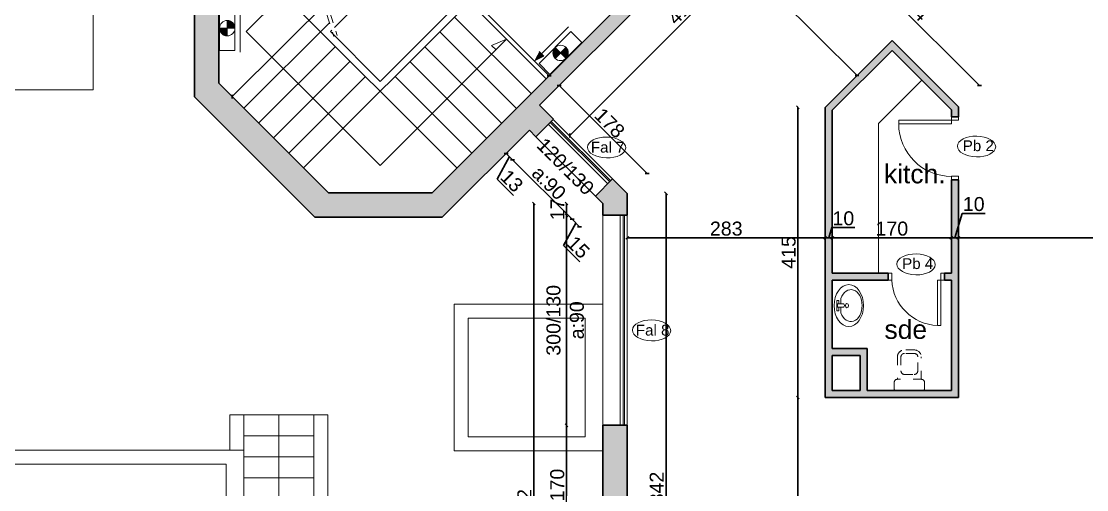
# Model space of a CAD drawing. Header units: millimetres. Extents: x 2804 to 3317, y 6834 to 7064.
# Drawn here: x 2849.06 to 2864.27, y 6996.56 to 7003.25 of the extents above; entities that cross this region are included whole.
import ezdxf

# ---------------------------------------------------------------- set-up
doc = ezdxf.new("R2010")
doc.units = ezdxf.units.MM
doc.header["$PDMODE"] = 1
doc.linetypes.add('ACAD_ISO03W100', pattern=[30, 12, -18])
doc.linetypes.add('PHANTOM2', pattern=[1.25, 0.625, -0.125, 0.125, -0.125, 0.125, -0.125])
for name, color, linetype, lineweight in [('cotation', 3, 'Continuous', 30), ('menuise', 50, 'Continuous', 18), ('SECURITE', 2, 'Continuous', 0), ('texte', 3, 'Continuous', 9), ('zin fin', 6, 'Continuous', 9), ('Zin inter', 80, 'ACAD_ISO03W100', 5), ('zin menuiserie', 150, 'Continuous', 5), ('Zin mur', 30, 'Continuous', 30), ('zin sanit', 150, 'Continuous', 5)]:
    doc.layers.add(name, color=color, linetype=linetype, lineweight=lineweight)
doc.layers.add('zin hatch mur', color=8, linetype='Continuous')
doc.layers.add('zin texte', color=33, linetype='Continuous')
doc.styles.add('ARIAL', font='arial.ttf')
doc.styles.add('PsikTxtStyle', font='arial.ttf')
doc.styles.get("Standard").update_dxf_attribs({"font": 'arial.ttf'})
doc.dimstyles.new('cotation 100', dxfattribs={"dimtxt": 0.2, "dimasz": 0.04, "dimexe": 0, "dimexo": 0, "dimgap": 0.03, "dimtad": 1, "dimdec": 0, "dimlfac": 100, "dimdsep": 46, "dimtxsty": 'ARIAL', "dimblk": 'OBLIQUE', "dimcen": 0.09, "dimse1": 1, "dimse2": 1, "dimclrd": 256, "dimclre": 256, "dimclrt": 256, "dimadec": 3, "dimazin": 2, "dimtfac": 1, "dimtdec": 0, "dimtofl": 0, "dimtmove": 1, "dimatfit": 3, "dimfxl": 0, "dimtolj": 1, "dimtzin": 0, "dimlwd": -1, "dimlwe": -1, "dimarcsym": 0})

# ---------------------------------------------------------------- blocks, each defined once
blk = doc.blocks.new('P90')
at = {"ltscale": 0.005}
for p, q in [((-50, 752), (-100, 752)), ((-100, 752), (-100, 0)), ((-50, 0), (-50, 752)), ((-900, -100), (-900, 0)), ((-900, 0), (-850, 0)), ((-850, 0), (-850, -100)), ((-100, 0), (-50, 0)), ((-50, 0), (0, 0)), ((-50, -100), (-50, 0)), ((0, 0), (0, -100)), ((-850, -100), (-900, -100)), ((0, -100), (-50, -100))]:
    blk.add_line(p, q, dxfattribs=at)
blk.add_arc((-100, 0), 752, 90, 180, dxfattribs=at)
blk = doc.blocks.new('*X299')
at = {"color": 0, "linetype": 'Continuous'}
for p, q in [((2123.9, 1390.3), (2124, 1390.4)), ((2133.9, 1380.4), (2123.9, 1390.4)), ((2124, 1389.5), (2124.9, 1390.4)), ((2133, 1380.5), (2124, 1389.5)), ((2124.1, 1388.7), (2125.8, 1390.4)), ((2131.9, 1380.6), (2124.1, 1388.4)), ((2124.2, 1388), (2126.7, 1390.4)), ((2124.4, 1387.3), (2127.5, 1390.4)), ((2130.7, 1380.9), (2124.4, 1387.2)), ((2124.7, 1386.6), (2128.4, 1390.4)), ((2133.9, 1381.3), (2124.8, 1390.4)), ((2124.9, 1386), (2129.3, 1390.4)), ((2125.2, 1385.4), (2130.2, 1390.4)), ((2125.6, 1384.9), (2131.1, 1390.4)), ((2133.9, 1382.2), (2125.7, 1390.4)), ((2125.9, 1384.4), (2132, 1390.4)), ((2126.3, 1383.9), (2132.8, 1390.4)), ((2133.9, 1383.1), (2126.6, 1390.4)), ((2126.8, 1383.4), (2133.7, 1390.4)), ((2127.2, 1383), (2133.9, 1389.7)), ((2133.9, 1384), (2127.5, 1390.4)), ((2127.7, 1382.6), (2133.9, 1388.8)), ((2128.2, 1382.2), (2133.9, 1387.9)), ((2133.9, 1384.8), (2128.4, 1390.4)), ((2128.7, 1381.9), (2133.9, 1387)), ((2133.9, 1385.7), (2129.2, 1390.4)), ((2133.9, 1386.6), (2130.1, 1390.4)), ((2133.9, 1387.5), (2131, 1390.4)), ((2133.9, 1388.4), (2131.9, 1390.4)), ((2133.9, 1389.3), (2132.8, 1390.4)), ((2133.9, 1390.1), (2133.7, 1390.4)), ((2129.2, 1381.6), (2125.1, 1385.7)), ((2129.3, 1381.5), (2133.9, 1386.1)), ((2129.9, 1381.3), (2133.9, 1385.3)), ((2130.5, 1381), (2133.9, 1384.4)), ((2131.2, 1380.8), (2133.9, 1383.5)), ((2131.9, 1380.6), (2133.9, 1382.6)), ((2132.7, 1380.5), (2133.9, 1381.7)), ((2133.5, 1380.4), (2133.9, 1380.8))]:
    blk.add_line(p, q, dxfattribs=at)
blk = doc.blocks.new('sec 1er')
at = {"layer": 'SECURITE', "color": 252, "true_color": 0x939598}
for p, q in [((2620.461, 6727.948, 1.117), (2620.461, 6727.304, 1.117)), ((2620.461, 6727.948, 1.117), (2620.461, 6727.304, 1.117)), ((2620.682, 6727.304, 1.117), (2620.682, 6727.948, 1.117)), ((2620.682, 6727.304, 1.117), (2620.682, 6727.948, 1.117)), ((2620.756, 6727.88, 1.117), (2620.756, 6727.282, 1.117)), ((2620.756, 6727.88, 1.117), (2620.756, 6727.282, 1.117)), ((2620.461, 6727.623, 1.117), (2620.682, 6727.623, 1.117)), ((2620.461, 6727.623, 1.117), (2620.682, 6727.623, 1.117)), ((2620.461, 6727.623, 1.117), (2620.682, 6727.623, 1.117)), ((2620.461, 6727.623, 1.117), (2620.682, 6727.623, 1.117)), ((2620.461, 6727.623, 1.117), (2620.682, 6727.623, 1.117)), ((2620.461, 6727.623, 1.117), (2620.682, 6727.623, 1.117)), ((2620.461, 6727.623, 1.117), (2620.682, 6727.623, 1.117)), ((2620.461, 6727.623, 1.117), (2620.682, 6727.623, 1.117)), ((2620.572, 6727.733, 1.117), (2620.572, 6727.515, 1.117)), ((2620.572, 6727.733, 1.117), (2620.572, 6727.515, 1.117)), ((2625.017, 6727.219, 1.117), (2625.44, 6727.641, 1.117)), ((2625.017, 6727.219, 1.117), (2625.44, 6727.641, 1.117)), ((2625.476, 6727.574, 1.117), (2625.021, 6727.119, 1.117)), ((2625.476, 6727.574, 1.117), (2625.021, 6727.119, 1.117)), ((2625.633, 6727.417, 1.117), (2625.476, 6727.574, 1.117)), ((2625.633, 6727.417, 1.117), (2625.476, 6727.574, 1.117)), ((2620.461, 6727.304, 1.117), (2620.682, 6727.304, 1.117)), ((2620.461, 6727.304, 1.117), (2620.682, 6727.304, 1.117)), ((2625.177, 6726.962, 1.117), (2625.633, 6727.417, 1.117)), ((2625.177, 6726.962, 1.117), (2625.633, 6727.417, 1.117)), ((2625.407, 6727.192, 1.117), (2625.251, 6727.348, 1.117)), ((2625.407, 6727.192, 1.117), (2625.251, 6727.348, 1.117)), ((2625.407, 6727.192, 1.117), (2625.251, 6727.348, 1.117)), ((2625.407, 6727.192, 1.117), (2625.251, 6727.348, 1.117)), ((2625.407, 6727.192, 1.117), (2625.251, 6727.348, 1.117)), ((2625.407, 6727.192, 1.117), (2625.251, 6727.348, 1.117)), ((2625.407, 6727.192, 1.117), (2625.251, 6727.348, 1.117)), ((2625.407, 6727.192, 1.117), (2625.251, 6727.348, 1.117)), ((2625.251, 6727.192, 1.117), (2625.406, 6727.347, 1.117)), ((2625.251, 6727.192, 1.117), (2625.406, 6727.347, 1.117)), ((2625.088, 6727.223, 1.117), (2624.955, 6727.157, 1.117)), ((2625.088, 6727.223, 1.117), (2624.955, 6727.157, 1.117)), ((2625.025, 6727.291, 1.117), (2625.088, 6727.223, 1.117)), ((2625.025, 6727.291, 1.117), (2625.088, 6727.223, 1.117)), ((2625.021, 6727.119, 1.117), (2625.177, 6726.962, 1.117)), ((2625.021, 6727.119, 1.117), (2625.177, 6726.962, 1.117))]:
    blk.add_line(p, q, dxfattribs=at)
for centre in [(2620.572, 6727.623, 1.117), (2620.572, 6727.623, 1.117), (2625.329, 6727.27, 1.117), (2625.329, 6727.27, 1.117)]:
    blk.add_circle(centre, 0.11, dxfattribs=at)
for centre, start, end in [((2620.572, 6727.623, 1.117), 180, 270), ((2620.572, 6727.623, 1.117), 180, 270), ((2620.572, 6727.623, 1.117), 180, 270), ((2620.572, 6727.623, 1.117), 180, 270), ((2620.572, 6727.623, 1.117), 180, 270), ((2620.572, 6727.623, 1.117), 180, 270), ((2620.572, 6727.623, 1.117), 270, 0), ((2620.572, 6727.623, 1.117), 270, 0), ((2620.572, 6727.623, 1.117), 270, 0), ((2620.572, 6727.623, 1.117), 270, 0), ((2620.572, 6727.623, 1.117), 270, 0), ((2620.572, 6727.623, 1.117), 270, 0), ((2625.329, 6727.27, 1.117), 45, 135), ((2625.329, 6727.27, 1.117), 45, 135), ((2625.329, 6727.27, 1.117), 45, 135), ((2625.329, 6727.27, 1.117), 45, 135), ((2625.329, 6727.27, 1.117), 45, 135), ((2625.329, 6727.27, 1.117), 45, 135), ((2625.329, 6727.27, 1.117), 315, 45), ((2625.329, 6727.27, 1.117), 315, 45), ((2625.329, 6727.27, 1.117), 315, 45), ((2625.329, 6727.27, 1.117), 315, 45), ((2625.329, 6727.27, 1.117), 315, 45), ((2625.329, 6727.27, 1.117), 315, 45)]:
    blk.add_arc(centre, 0.11, start, end, dxfattribs=at)
blk.add_solid([(2625.088, 6727.223, 1.117), (2624.955, 6727.157, 1.117), (2625.025, 6727.291, 1.117)], dxfattribs=at)
blk.add_solid([(2625.088, 6727.223, 1.117), (2624.955, 6727.157, 1.117), (2625.025, 6727.291, 1.117)], dxfattribs=at)
at = {"layer": 'SECURITE', "color": 252, "true_color": 0x939598, "extrusion": (0, 0, -1)}
for p, xscale, yscale, zscale, rotation in [((-2596.929, 6712.24, -1.117), -0.01107475427231976, 0.01107475427231976, 0.01107475427231976, 0.03850884676465326), ((-2596.929, 6712.24, -1.117), -0.01107475427231976, 0.01107475427231976, 0.01107475427231976, 0.03850884676465326), ((-2635.97, 6751.255, -1.117), 0.01107475427745157, 0.01107475427745157, 0.01107475427745157, 270), ((-2635.97, 6751.255, -1.117), 0.01107475427745157, 0.01107475427745157, 0.01107475427745157, 270), ((-2597.73, 6721.448, -1.117), 0.01107475427745157, 0.01107475427745157, 0.01107475427745157, 134.9999999999427), ((-2597.73, 6721.448, -1.117), 0.01107475427745157, 0.01107475427745157, 0.01107475427745157, 134.9999999999427), ((-2652.924, 6721.429, -1.117), -0.01107475427231976, 0.01107475427231976, 0.01107475427231976, 225.0385088467073), ((-2652.924, 6721.429, -1.117), -0.01107475427231976, 0.01107475427231976, 0.01107475427231976, 225.0385088467073)]:
    blk.add_blockref('*X299', p, dxfattribs=dict(at, xscale=xscale, yscale=yscale, zscale=zscale, rotation=rotation))
at = {"layer": 'SECURITE', "color": 252, "true_color": 0x939598, "zscale": 0.01107475427745157}
for p, xscale, yscale, rotation in [((2635.97, 6751.255, 1.117), -0.01107475427745157, 0.01107475427745157, 90), ((2635.97, 6751.255, 1.117), -0.01107475427745157, 0.01107475427745157, 90), ((2597.73, 6721.448, 1.117), -0.01107475427745156, 0.01107475427745156, 225.0000000000573), ((2597.73, 6721.448, 1.117), -0.01107475427745156, 0.01107475427745156, 225.0000000000573)]:
    blk.add_blockref('*X299', p, dxfattribs=dict(at, xscale=xscale, yscale=yscale, rotation=rotation))
blk = doc.blocks.new('C3A7SB3P')
at = {"layer": 'zin sanit', "linetype": 'ByBlock'}
for p, q in [((0, -19.5), (0, 19.5)), ((0, -17), (0, 17)), ((2, 21.5), (12, 21.5)), ((16, 17.5), (16, -17.5)), ((16, 17), (48, 17)), ((23, -7), (23, 7)), ((28, 12), (48, 12)), ((53, 7), (53, -7)), ((58, 7), (58, -7)), ((48, -12), (28, -12)), ((12, -21.5), (2, -21.5)), ((48, -17), (16, -17))]:
    blk.add_line(p, q, dxfattribs=at)
for centre, radius, start, end in [((2, 19.5), 2, 90, 180), ((12, 17.5), 4, 0, 90), ((48, 7), 10, 0, 90), ((28, 7), 5, 90, 180), ((48, 7), 5, 0, 90), ((28, -7), 5, 180, 270), ((48, -7), 5, 270, 0), ((48, -7), 10, 270, 0), ((2, -19.5), 2, 180, 270), ((12, -17.5), 4, 270, 0)]:
    blk.add_arc(centre, radius, start, end, dxfattribs=at)
blk = doc.blocks.new('P70')
at = {"layer": 'zin menuiserie'}
for p, q in [((0, 650), (0, 0)), ((50, 650), (0, 650)), ((50, 0), (50, 650)), ((-700, 0), (-650, 0)), ((-700, -100), (-700, 0)), ((-650, 0), (-650, -100)), ((0, 0), (100, 0)), ((50, -100), (50, 0)), ((100, 0), (100, -100)), ((-650, -100), (-700, -100)), ((100, -100), (50, -100))]:
    blk.add_line(p, q, dxfattribs=at)
blk.add_arc((31, -31), 682, 92.6275, 177.3725, dxfattribs=at)
blk = doc.blocks.new('_Oblique')
at = {"color": 0, "linetype": 'ByBlock', "lineweight": -2}
blk.add_line((-0.5, -0.5), (0.5, 0.5), dxfattribs=at)
blk = doc.blocks.new('*D49')
at = {"layer": 'cotation', "transparency": 16777216}
blk.add_line((2860.536, 7000.16), (2857.711, 7000.16), dxfattribs=at)
at = {"layer": 'Defpoints', "color": 0, "transparency": 16777216}
for p in [(2857.711, 7000.16), (2857.711, 6998.978), (2860.536, 6998.978)]:
    blk.add_point(p, dxfattribs=at)
at = {"layer": 'cotation', "transparency": 16777216, "xscale": 0.04, "yscale": 0.04, "zscale": 0.04, "rotation": 180}
blk.add_blockref('_Oblique', (2857.711, 7000.16), dxfattribs=at)
at = {"layer": 'cotation', "transparency": 16777216, "xscale": 0.04, "yscale": 0.04, "zscale": 0.04}
blk.add_blockref('_Oblique', (2860.536, 7000.16), dxfattribs=at)
at = {"layer": 'cotation', "transparency": 16777216, "insert": (2859.123, 7000.292), "char_height": 0.2, "attachment_point": 5, "style": 'ARIAL'}
blk.add_mtext('\\A1;283', dxfattribs=at)
blk = doc.blocks.new('*D52')
at = {"layer": 'cotation', "transparency": 16777216}
blk.add_line((2860.657, 7004.417), (2862.739, 7002.336), dxfattribs=at)
at = {"layer": 'Defpoints', "color": 0, "transparency": 16777216}
for p in [(2860.545, 7004.305), (2862.739, 7002.336), (2862.436, 7002.033)]:
    blk.add_point(p, dxfattribs=at)
at = {"layer": 'cotation', "transparency": 16777216, "xscale": 0.04, "yscale": 0.04, "zscale": 0.04}
for p, rotation in [((2860.657, 7004.417), 135.0000000005856), ((2862.739, 7002.336), 315.0000000005855)]:
    blk.add_blockref('_Oblique', p, dxfattribs=dict(at, rotation=rotation))
at = {"layer": 'cotation', "transparency": 16777216, "insert": (2861.791, 7003.47), "char_height": 0.2, "attachment_point": 5, "rotation": 315, "style": 'ARIAL'}
blk.add_mtext('\\A1;294', dxfattribs=at)
blk = doc.blocks.new('*D58')
at = {"layer": 'cotation', "transparency": 16777216}
blk.add_line((2853.555, 7005.518), (2856.596, 7002.477), dxfattribs=at)
at = {"layer": 'Defpoints', "color": 0, "transparency": 16777216}
for p in [(2853.512, 7005.474), (2856.552, 7002.434), (2856.596, 7002.477)]:
    blk.add_point(p, dxfattribs=at)
at = {"layer": 'cotation', "transparency": 16777216, "xscale": 0.04, "yscale": 0.04, "zscale": 0.04}
for p, rotation in [((2853.555, 7005.518), 134.99999999991), ((2856.596, 7002.477), 314.99999999991)]:
    blk.add_blockref('_Oblique', p, dxfattribs=dict(at, rotation=rotation))
at = {"layer": 'cotation', "transparency": 16777216, "insert": (2855.169, 7004.091), "char_height": 0.2, "attachment_point": 5, "rotation": 315, "style": 'ARIAL'}
blk.add_mtext('\\A1;430', dxfattribs=at)
blk = doc.blocks.new('*D56')
at = {"layer": 'cotation', "transparency": 16777216}
blk.add_line((2852.074, 7002.178), (2855.502, 7005.605), dxfattribs=at)
at = {"layer": 'Defpoints', "color": 0, "transparency": 16777216}
for p in [(2855.5, 7005.607), (2855.502, 7005.605), (2852.073, 7002.179)]:
    blk.add_point(p, dxfattribs=at)
at = {"layer": 'cotation', "transparency": 16777216, "xscale": 0.04, "yscale": 0.04, "zscale": 0.04}
for p, rotation in [((2855.502, 7005.605), 44.99999999995059), ((2852.074, 7002.178), 224.9999999999506)]:
    blk.add_blockref('_Oblique', p, dxfattribs=dict(at, rotation=rotation))
at = {"layer": 'cotation', "transparency": 16777216, "insert": (2853.695, 7003.985), "char_height": 0.2, "attachment_point": 5, "rotation": 45, "style": 'ARIAL'}
blk.add_mtext('\\A1;485', dxfattribs=at)
blk = doc.blocks.new('*D67')
at = {"layer": 'cotation', "transparency": 16777216}
blk.add_line((2860.145, 6997.88), (2860.145, 7002.025), dxfattribs=at)
at = {"layer": 'Defpoints', "color": 0, "transparency": 16777216}
for p in [(2860.145, 7002.025), (2860.536, 7002.025), (2860.536, 6997.88)]:
    blk.add_point(p, dxfattribs=at)
at = {"layer": 'cotation', "transparency": 16777216, "xscale": 0.04, "yscale": 0.04, "zscale": 0.04}
for p, rotation in [((2860.145, 7002.025), 90), ((2860.145, 6997.88), 270)]:
    blk.add_blockref('_Oblique', p, dxfattribs=dict(at, rotation=rotation))
at = {"layer": 'cotation', "transparency": 16777216, "insert": (2860.013, 6999.953), "char_height": 0.2, "attachment_point": 5, "rotation": 90, "style": 'ARIAL'}
blk.add_mtext('\\A1;415', dxfattribs=at)
blk = doc.blocks.new('*D74')
at = {"layer": 'cotation', "transparency": 16777216}
blk.add_line((2860.989, 7002.479), (2858.934, 7004.533), dxfattribs=at)
at = {"layer": 'Defpoints', "color": 0, "transparency": 16777216}
for p in [(2858.934, 7004.533), (2858.481, 7004.08), (2860.536, 7002.025)]:
    blk.add_point(p, dxfattribs=at)
at = {"layer": 'cotation', "transparency": 16777216, "xscale": 0.04, "yscale": 0.04, "zscale": 0.04}
for p, rotation in [((2858.934, 7004.533), 134.9999999998859), ((2860.989, 7002.479), 314.9999999998859)]:
    blk.add_blockref('_Oblique', p, dxfattribs=dict(at, rotation=rotation))
at = {"layer": 'cotation', "transparency": 16777216, "insert": (2860.055, 7003.599), "char_height": 0.2, "attachment_point": 5, "rotation": 315, "style": 'ARIAL'}
blk.add_mtext('\\A1;291', dxfattribs=at)
blk = doc.blocks.new('*D75')
at = {"layer": 'cotation', "transparency": 16777216}
blk.add_line((2859.812, 7004.547), (2856.889, 7001.624), dxfattribs=at)
at = {"layer": 'Defpoints', "color": 0, "transparency": 16777216}
for p in [(2859.381, 7004.979), (2856.457, 7002.056), (2856.889, 7001.624)]:
    blk.add_point(p, dxfattribs=at)
at = {"layer": 'cotation', "transparency": 16777216, "xscale": 0.04, "yscale": 0.04, "zscale": 0.04}
for p, rotation in [((2859.812, 7004.547), 44.99999999989305), ((2856.889, 7001.624), 224.999999999893)]:
    blk.add_blockref('_Oblique', p, dxfattribs=dict(at, rotation=rotation))
at = {"layer": 'cotation', "transparency": 16777216, "insert": (2858.502, 7003.424), "char_height": 0.2, "attachment_point": 5, "rotation": 45, "style": 'ARIAL'}
blk.add_mtext('\\A1;413', dxfattribs=at)
blk = doc.blocks.new('*D73')
at = {"layer": 'cotation', "transparency": 16777216}
blk.add_line((2860.636, 7000.16), (2862.336, 7000.16), dxfattribs=at)
at = {"layer": 'Defpoints', "color": 0, "transparency": 16777216}
for p in [(2860.636, 7000.662), (2862.336, 7000.662), (2862.336, 7000.16)]:
    blk.add_point(p, dxfattribs=at)
at = {"layer": 'cotation', "transparency": 16777216, "xscale": 0.04, "yscale": 0.04, "zscale": 0.04, "rotation": 180}
blk.add_blockref('_Oblique', (2860.636, 7000.16), dxfattribs=at)
at = {"layer": 'cotation', "transparency": 16777216, "xscale": 0.04, "yscale": 0.04, "zscale": 0.04}
blk.add_blockref('_Oblique', (2862.336, 7000.16), dxfattribs=at)
at = {"layer": 'cotation', "transparency": 16777216, "insert": (2861.486, 7000.292), "char_height": 0.2, "attachment_point": 5, "style": 'ARIAL'}
blk.add_mtext('\\A1;170', dxfattribs=at)
blk = doc.blocks.new('*D86')
at = {"layer": 'cotation', "transparency": 16777216}
blk.add_line((2858.264, 6992.378), (2858.264, 7000.797), dxfattribs=at)
at = {"layer": 'Defpoints', "color": 0, "transparency": 16777216}
for p in [(2857.711, 7000.797), (2858.264, 7000.797), (2857.711, 6992.378)]:
    blk.add_point(p, dxfattribs=at)
at = {"layer": 'cotation', "transparency": 16777216, "xscale": 0.04, "yscale": 0.04, "zscale": 0.04}
for p, rotation in [((2858.264, 7000.797), 90), ((2858.264, 6992.378), 270)]:
    blk.add_blockref('_Oblique', p, dxfattribs=dict(at, rotation=rotation))
at = {"layer": 'cotation', "transparency": 16777216, "insert": (2858.132, 6996.587), "char_height": 0.2, "attachment_point": 5, "rotation": 90, "style": 'ARIAL'}
blk.add_mtext('\\A1;842', dxfattribs=at)
blk = doc.blocks.new('lll')
at = {"layer": 'zin sanit'}
for p, q in [((2861.728, 7185.894), (2861.663, 7185.894)), ((2861.686, 7185.944), (2861.809, 7185.944)), ((2861.686, 7185.919), (2861.686, 7185.944)), ((2861.728, 7185.919), (2861.686, 7185.919)), ((2861.768, 7185.937), (2861.728, 7185.937)), ((2861.728, 7185.937), (2861.728, 7185.861)), ((2861.768, 7185.937), (2861.768, 7185.861)), ((2861.809, 7185.919), (2861.768, 7185.919)), ((2861.832, 7185.894), (2861.768, 7185.894)), ((2861.809, 7185.944), (2861.809, 7185.919))]:
    blk.add_line(p, q, dxfattribs=at)
for centre, major_axis, start_param, end_param in [((2861.748, 7185.801), (0.25, 0), 4.712389, 10.995574), ((2861.748, 7185.775), (0.19, 0), 2.032408, 7.39237), ((2861.748, 7185.823), (-0.0258, 0), 1.570796326798575, 7.853981633978161), ((2861.748, 7185.87), (0.0235, 0), 3.694408, 5.73037)]:
    blk.add_ellipse(centre, major_axis=major_axis, ratio=0.7, start_param=start_param, end_param=end_param, dxfattribs=at)
blk = doc.blocks.new('*D59')
at = {"layer": 'cotation', "transparency": 16777216}
blk.add_line((2856.737, 7002.336), (2857.994, 7001.079), dxfattribs=at)
at = {"layer": 'Defpoints', "color": 0, "transparency": 16777216}
for p in [(2856.457, 7002.056), (2857.994, 7001.079), (2857.711, 7000.797)]:
    blk.add_point(p, dxfattribs=at)
at = {"layer": 'cotation', "transparency": 16777216, "xscale": 0.04, "yscale": 0.04, "zscale": 0.04}
for p, rotation in [((2856.737, 7002.336), 134.9999999999098), ((2857.994, 7001.079), 314.9999999999098)]:
    blk.add_blockref('_Oblique', p, dxfattribs=dict(at, rotation=rotation))
at = {"layer": 'cotation', "transparency": 16777216, "insert": (2857.459, 7001.801), "char_height": 0.2, "attachment_point": 5, "rotation": 315, "style": 'ARIAL'}
blk.add_mtext('\\A1;178', dxfattribs=at)
blk = doc.blocks.new('*D53')
at = {"layer": 'cotation', "transparency": 16777216}
blk.add_line((2856.376, 6992.029), (2856.376, 7000.652), dxfattribs=at)
at = {"layer": 'Defpoints', "color": 0, "transparency": 16777216}
for p in [(2856.376, 7000.652), (2857.361, 7000.652), (2857.361, 6992.029)]:
    blk.add_point(p, dxfattribs=at)
at = {"layer": 'cotation', "transparency": 16777216, "xscale": 0.04, "yscale": 0.04, "zscale": 0.04}
for p, rotation in [((2856.376, 7000.652), 90), ((2856.376, 6992.029), 270)]:
    blk.add_blockref('_Oblique', p, dxfattribs=dict(at, rotation=rotation))
at = {"layer": 'cotation', "transparency": 16777216, "insert": (2856.244, 6996.34), "char_height": 0.2, "attachment_point": 5, "rotation": 90, "style": 'ARIAL'}
blk.add_mtext('\\A1;862', dxfattribs=at)
blk = doc.blocks.new('*D65')
at = {"layer": 'cotation', "transparency": 16777216}
blk.add_line((2860.145, 6994.026), (2860.145, 6997.88), dxfattribs=at)
at = {"layer": 'Defpoints', "color": 0, "transparency": 16777216}
for p in [(2860.145, 6997.88), (2860.536, 6997.88), (2860.536, 6994.026)]:
    blk.add_point(p, dxfattribs=at)
at = {"layer": 'cotation', "transparency": 16777216, "xscale": 0.04, "yscale": 0.04, "zscale": 0.04}
for p, rotation in [((2860.145, 6997.88), 90), ((2860.145, 6994.026), 270)]:
    blk.add_blockref('_Oblique', p, dxfattribs=dict(at, rotation=rotation))
at = {"layer": 'cotation', "transparency": 16777216, "insert": (2860.013, 6995.953), "char_height": 0.2, "attachment_point": 5, "rotation": 90, "style": 'ARIAL'}
blk.add_mtext('\\A1;385', dxfattribs=at)
blk = doc.blocks.new('*D742')
at = {"layer": 'cotation', "transparency": 16777216}
for p, q in [((2860.586, 7000.16), (2860.63, 7000.307)), ((2860.63, 7000.307), (2860.957, 7000.307)), ((2860.536, 7000.16), (2860.636, 7000.16))]:
    blk.add_line(p, q, dxfattribs=at)
at = {"layer": 'Defpoints', "color": 0, "transparency": 16777216}
for p in [(2860.636, 7000.16), (2860.636, 6999.658), (2860.536, 6998.978)]:
    blk.add_point(p, dxfattribs=at)
at = {"layer": 'cotation', "transparency": 16777216, "xscale": 0.04, "yscale": 0.04, "zscale": 0.04, "rotation": 180}
blk.add_blockref('_Oblique', (2860.536, 7000.16), dxfattribs=at)
at = {"layer": 'cotation', "transparency": 16777216, "xscale": 0.04, "yscale": 0.04, "zscale": 0.04}
blk.add_blockref('_Oblique', (2860.636, 7000.16), dxfattribs=at)
at = {"layer": 'cotation', "transparency": 16777216, "insert": (2860.794, 7000.439), "char_height": 0.2, "attachment_point": 5, "style": 'ARIAL'}
blk.add_mtext('\\A1;10', dxfattribs=at)
blk = doc.blocks.new('*D743')
at = {"layer": 'cotation', "transparency": 16777216}
for p, q in [((2862.386, 7000.16), (2862.491, 7000.511)), ((2862.491, 7000.511), (2862.818, 7000.511)), ((2862.336, 7000.16), (2862.436, 7000.16))]:
    blk.add_line(p, q, dxfattribs=at)
at = {"layer": 'Defpoints', "color": 0, "transparency": 16777216}
for p in [(2862.336, 7000.662), (2862.436, 7000.16), (2862.436, 6999.625)]:
    blk.add_point(p, dxfattribs=at)
at = {"layer": 'cotation', "transparency": 16777216, "xscale": 0.04, "yscale": 0.04, "zscale": 0.04, "rotation": 180}
blk.add_blockref('_Oblique', (2862.336, 7000.16), dxfattribs=at)
at = {"layer": 'cotation', "transparency": 16777216, "xscale": 0.04, "yscale": 0.04, "zscale": 0.04}
blk.add_blockref('_Oblique', (2862.436, 7000.16), dxfattribs=at)
at = {"layer": 'cotation', "transparency": 16777216, "insert": (2862.655, 7000.643), "char_height": 0.2, "attachment_point": 5, "style": 'ARIAL'}
blk.add_mtext('\\A1;10', dxfattribs=at)
blk = doc.blocks.new('*D744')
at = {"layer": 'cotation', "transparency": 16777216}
blk.add_line((2862.436, 7000.16), (2866.966, 7000.16), dxfattribs=at)
at = {"layer": 'Defpoints', "color": 0, "transparency": 16777216}
for p in [(2866.966, 7000.16), (2862.436, 6999.625), (2866.966, 6999.712)]:
    blk.add_point(p, dxfattribs=at)
at = {"layer": 'cotation', "transparency": 16777216, "xscale": 0.04, "yscale": 0.04, "zscale": 0.04, "rotation": 180}
blk.add_blockref('_Oblique', (2862.436, 7000.16), dxfattribs=at)
at = {"layer": 'cotation', "transparency": 16777216, "xscale": 0.04, "yscale": 0.04, "zscale": 0.04}
blk.add_blockref('_Oblique', (2866.966, 7000.16), dxfattribs=at)
at = {"layer": 'cotation', "transparency": 16777216, "insert": (2864.701, 7000.292), "char_height": 0.2, "attachment_point": 5, "style": 'ARIAL'}
blk.add_mtext('\\A1;453', dxfattribs=at)
blk = doc.blocks.new('*D747')
at = {"layer": 'cotation', "transparency": 16777216}
blk.add_line((2856.844, 7000.652), (2856.844, 7000.483), dxfattribs=at)
at = {"layer": 'Defpoints', "color": 0, "transparency": 16777216}
for p in [(2857.361, 7000.652), (2856.844, 7000.483), (2857.361, 7000.483)]:
    blk.add_point(p, dxfattribs=at)
at = {"layer": 'cotation', "transparency": 16777216, "xscale": 0.04, "yscale": 0.04, "zscale": 0.04}
for p, rotation in [((2856.844, 7000.652), 90), ((2856.844, 7000.483), 270)]:
    blk.add_blockref('_Oblique', p, dxfattribs=dict(at, rotation=rotation))
at = {"layer": 'cotation', "transparency": 16777216, "insert": (2856.713, 7000.567), "char_height": 0.2, "attachment_point": 5, "rotation": 90, "style": 'ARIAL'}
blk.add_mtext('\\A1;17', dxfattribs=at)
blk = doc.blocks.new('*D748')
at = {"layer": 'cotation', "transparency": 16777216}
blk.add_line((2856.844, 7000.483), (2856.844, 6997.483), dxfattribs=at)
at = {"layer": 'Defpoints', "color": 0, "transparency": 16777216}
for p in [(2857.361, 7000.483), (2856.844, 6997.483), (2857.361, 6997.483)]:
    blk.add_point(p, dxfattribs=at)
at = {"layer": 'cotation', "transparency": 16777216, "xscale": 0.04, "yscale": 0.04, "zscale": 0.04}
for p, rotation in [((2856.844, 7000.483), 90), ((2856.844, 6997.483), 270)]:
    blk.add_blockref('_Oblique', p, dxfattribs=dict(at, rotation=rotation))
at = {"layer": 'cotation', "transparency": 16777216, "insert": (2856.825, 6998.983), "char_height": 0.2, "attachment_point": 5, "rotation": 90, "style": 'ARIAL'}
blk.add_mtext('\\A1;300/130\\Pa:90', dxfattribs=at)
blk = doc.blocks.new('*D749')
at = {"layer": 'cotation', "transparency": 16777216}
blk.add_line((2856.844, 6997.483), (2856.844, 6995.778), dxfattribs=at)
at = {"layer": 'Defpoints', "color": 0, "transparency": 16777216}
for p in [(2857.361, 6997.483), (2856.844, 6995.778), (2857.361, 6995.778)]:
    blk.add_point(p, dxfattribs=at)
at = {"layer": 'cotation', "transparency": 16777216, "xscale": 0.04, "yscale": 0.04, "zscale": 0.04}
for p, rotation in [((2856.844, 6997.483), 90), ((2856.844, 6995.778), 270)]:
    blk.add_blockref('_Oblique', p, dxfattribs=dict(at, rotation=rotation))
at = {"layer": 'cotation', "transparency": 16777216, "insert": (2856.712, 6996.63), "char_height": 0.2, "attachment_point": 5, "rotation": 90, "style": 'ARIAL'}
blk.add_mtext('\\A1;170', dxfattribs=at)
blk = doc.blocks.new('*D760')
at = {"layer": 'cotation', "transparency": 16777216}
for p, q in [((2856.028, 7001.321), (2855.854, 7000.998)), ((2855.981, 7001.368), (2856.074, 7001.274)), ((2855.854, 7000.998), (2856.085, 7000.766))]:
    blk.add_line(p, q, dxfattribs=at)
at = {"layer": 'Defpoints', "color": 0, "transparency": 16777216}
for p in [(2856.313, 7001.699), (2856.406, 7001.606), (2856.074, 7001.274)]:
    blk.add_point(p, dxfattribs=at)
at = {"layer": 'cotation', "transparency": 16777216, "xscale": 0.04, "yscale": 0.04, "zscale": 0.04}
for p, rotation in [((2855.981, 7001.368), 135.0000000002794), ((2856.074, 7001.274), 315.0000000002794)]:
    blk.add_blockref('_Oblique', p, dxfattribs=dict(at, rotation=rotation))
at = {"layer": 'cotation', "transparency": 16777216, "insert": (2856.063, 7000.975), "char_height": 0.2, "attachment_point": 5, "rotation": 315, "style": 'ARIAL'}
blk.add_mtext('\\A1;13', dxfattribs=at)
blk = doc.blocks.new('*D761')
at = {"layer": 'cotation', "transparency": 16777216}
blk.add_line((2856.074, 7001.274), (2856.923, 7000.426), dxfattribs=at)
at = {"layer": 'Defpoints', "color": 0, "transparency": 16777216}
for p in [(2856.406, 7001.606), (2857.255, 7000.758), (2856.923, 7000.426)]:
    blk.add_point(p, dxfattribs=at)
at = {"layer": 'cotation', "transparency": 16777216, "xscale": 0.04, "yscale": 0.04, "zscale": 0.04}
for p, rotation in [((2856.074, 7001.274), 135.0000000002793), ((2856.923, 7000.426), 315.0000000002793)]:
    blk.add_blockref('_Oblique', p, dxfattribs=dict(at, rotation=rotation))
at = {"layer": 'cotation', "transparency": 16777216, "insert": (2856.711, 7001.063), "char_height": 0.2, "attachment_point": 5, "rotation": 315, "style": 'ARIAL'}
blk.add_mtext('\\A1;120/130\\Pa:90', dxfattribs=at)
blk = doc.blocks.new('*D762')
at = {"layer": 'cotation', "transparency": 16777216}
for p, q in [((2856.976, 7000.373), (2856.802, 7000.05)), ((2856.923, 7000.426), (2857.029, 7000.32)), ((2856.802, 7000.05), (2857.035, 6999.817))]:
    blk.add_line(p, q, dxfattribs=at)
at = {"layer": 'Defpoints', "color": 0, "transparency": 16777216}
for p in [(2857.255, 7000.758), (2857.361, 7000.652), (2857.029, 7000.32)]:
    blk.add_point(p, dxfattribs=at)
at = {"layer": 'cotation', "transparency": 16777216, "xscale": 0.04, "yscale": 0.04, "zscale": 0.04}
for p, rotation in [((2856.923, 7000.426), 135.0000000002793), ((2857.029, 7000.32), 315.0000000002793)]:
    blk.add_blockref('_Oblique', p, dxfattribs=dict(at, rotation=rotation))
at = {"layer": 'cotation', "transparency": 16777216, "insert": (2857.012, 7000.027), "char_height": 0.2, "attachment_point": 5, "rotation": 315, "style": 'ARIAL'}
blk.add_mtext('\\A1;15', dxfattribs=at)
blk = doc.blocks.new('pb3')
at = {"layer": 'menuise'}
blk.add_ellipse((2903.957, 6929.88), major_axis=(-0.273, 0.005), ratio=0.546469, start_param=-1.570796, end_param=4.712389, dxfattribs=at)
at = {"layer": 'menuise', "insert": (2903.759, 6929.968), "char_height": 0.1544, "width": 2.34126, "attachment_point": 1, "style": 'PsikTxtStyle'}
blk.add_mtext('Pb 4', dxfattribs=at)
blk = doc.blocks.new('pb1')
at = {"layer": 'menuise'}
blk.add_ellipse((2979.638, 6941.214), major_axis=(-0.273, 0.005), ratio=0.546469, start_param=-1.570796, end_param=4.712389, dxfattribs=at)
at = {"layer": 'menuise', "insert": (2979.441, 6941.302), "char_height": 0.1544, "width": 2.34126, "attachment_point": 1, "style": 'PsikTxtStyle'}
blk.add_mtext('Pb 2', dxfattribs=at)
blk = doc.blocks.new('fal8')
at = {"layer": 'menuise'}
blk.add_ellipse((2856.592, 6882.99), major_axis=(-0.273, 0.005), ratio=0.546469, start_param=-1.570796, end_param=4.712389, dxfattribs=at)
at = {"layer": 'menuise', "insert": (2856.368, 6883.071), "char_height": 0.1544, "width": 2.34126, "attachment_point": 1, "style": 'PsikTxtStyle'}
blk.add_mtext('Fal 8', dxfattribs=at)
blk = doc.blocks.new('fal 7')
at = {"layer": 'menuise'}
blk.add_ellipse((2858.058, 6854.112), major_axis=(-0.273, 0.005), ratio=0.546469, start_param=-1.570796, end_param=4.712389, dxfattribs=at)
at = {"layer": 'menuise', "insert": (2857.833, 6854.193), "char_height": 0.1544, "width": 2.34126, "attachment_point": 1, "style": 'PsikTxtStyle'}
blk.add_mtext('Fal 7', dxfattribs=at)

msp = doc.modelspace()

# ---------------------------------------------------------------- hatches: boundary and pattern name
at = {"layer": 'zin hatch mur'}
h = msp.add_hatch(color=256, dxfattribs=at)
h.dxf.hatch_style = 1
h.paths.add_polyline_path([(2857.754, 7006.888), (2857.613, 7006.747), (2857.913, 7006.446), (2857.843, 7006.376), (2857.913, 7006.305), (2858.125, 7006.517)])
h.paths.add_polyline_path([(2857.348, 7005.739), (2857.277, 7005.81), (2857.206, 7005.739), (2856.906, 7006.04), (2856.835, 7005.969), (2857.136, 7005.669), (2856.499, 7005.032), (2856.57, 7004.961)], flags=17)
h.paths.add_polyline_path([(2867.406, 7003.433), (2867.405, 7003.633), (2863.166, 7003.633), (2860.711, 7006.088), (2860.711, 7006.683), (2860.511, 7006.683), (2860.511, 7006.006), (2861.237, 7005.28), (2861.11, 7005.153), (2861.252, 7005.012), (2861.378, 7005.138), (2863.084, 7003.433)])
h.paths.add_polyline_path([(2856.358, 7004.749), (2856.57, 7004.961), (2856.499, 7005.032), (2856.428, 7004.961), (2856.128, 7005.262), (2855.986, 7005.121)], flags=17)
h.paths.add_polyline_path([(2857.56, 7003.972), (2857.348, 7003.759), (2857.613, 7003.494), (2854.924, 7000.805), (2853.447, 7000.805), (2851.883, 7002.369), (2851.883, 7003.846), (2854.572, 7006.535), (2854.406, 7006.701), (2853.813, 7006.108), (2853.661, 7006.26), (2853.414, 7006.013), (2853.485, 7005.942), (2851.533, 7003.991), (2851.533, 7002.175), (2853.253, 7000.455), (2855.069, 7000.455), (2856.313, 7001.699), (2856.406, 7001.606), (2856.656, 7001.856), (2856.457, 7002.056), (2859.381, 7004.979), (2860.3, 7004.06), (2860.545, 7004.305), (2860.403, 7004.446), (2860.3, 7004.343), (2859.115, 7005.527), (2858.903, 7005.315), (2858.974, 7005.244), (2859.045, 7005.315), (2859.31, 7005.05), (2858.391, 7004.131), (2858.125, 7004.396), (2858.196, 7004.466), (2858.125, 7004.537), (2857.913, 7004.325), (2857.984, 7004.254), (2858.055, 7004.325), (2858.32, 7004.06), (2857.825, 7003.565), (2857.56, 7003.83), (2857.631, 7003.901)])
h = msp.add_hatch(color=256, dxfattribs=at)
h.dxf.hatch_style = 1
h.paths.add_polyline_path([(2861.436, 6999.658), (2860.636, 6999.658), (2860.636, 7001.984), (2861.49, 7002.838), (2862.336, 7001.991), (2862.336, 7001.891), (2862.436, 7001.891), (2862.436, 7002.033), (2861.49, 7002.979), (2860.536, 7002.025), (2860.536, 6997.88), (2862.436, 6997.88), (2862.436, 7000.991), (2862.336, 7000.991), (2862.336, 6999.658), (2862.236, 6999.658), (2862.236, 6999.558), (2862.336, 6999.558), (2862.336, 6997.98), (2861.136, 6997.98), (2861.136, 6998.58), (2860.636, 6998.58), (2860.636, 6999.558), (2861.436, 6999.558)])
h.paths.add_polyline_path([(2861.036, 6998.48), (2861.036, 6997.98), (2860.636, 6997.98), (2860.636, 6998.48)], flags=16)
h.paths.add_polyline_path([(2860.986, 6998.43), (2860.986, 6998.03), (2860.916, 6998.36), (2860.686, 6998.43)], flags=0)
h = msp.add_hatch(color=256, dxfattribs=at)
h.dxf.hatch_style = 1
h.paths.add_polyline_path([(2857.711, 7000.797), (2857.502, 7001.005), (2857.255, 7000.758), (2857.361, 7000.652), (2857.361, 7000.483), (2857.711, 7000.483)])
h.paths.add_polyline_path([(2857.711, 6997.483), (2857.361, 6997.483), (2857.361, 6995.778), (2857.711, 6995.778)])
h.paths.add_polyline_path([(2867.429, 6992.512), (2866.979, 6992.512), (2866.98, 6992.376), (2862.436, 6992.378), (2862.436, 6993.006), (2862.336, 6993.006), (2862.336, 6992.378), (2861.336, 6992.378), (2861.336, 6992.878), (2860.636, 6992.878), (2860.636, 6993.926), (2862.336, 6993.926), (2862.336, 6993.806), (2862.436, 6993.806), (2862.436, 6994.026), (2860.536, 6994.026), (2860.536, 6992.378), (2857.711, 6992.378), (2857.711, 6992.778), (2857.361, 6992.778), (2857.361, 6992.029), (2867.422, 6992.031), (2867.431, 6992.03)])
h.paths.add_polyline_path([(2861.236, 6992.378), (2860.636, 6992.378), (2860.636, 6992.778), (2861.236, 6992.778)], flags=16)
h.paths.add_polyline_path([(2861.186, 6992.428), (2860.686, 6992.428), (2861.116, 6992.498), (2861.186, 6992.728)], flags=0)
h.paths.add_polyline_path([(2861.186, 6992.728), (2861.116, 6992.498), (2860.686, 6992.428), (2861.186, 6992.428)], flags=0)

# ---------------------------------------------------------------- linework, layer by layer
at = {"layer": 'texte', "linetype": 'PHANTOM2', "lineweight": 9}
for p, q in [((2852.905, 7005.007), (2853.522, 7003.036)), ((2852.953, 7005.022), (2853.57, 7003.051))]:
    msp.add_line(p, q, dxfattribs=at)
at = {"layer": 'zin fin'}
for p, q in [((2850.089, 7006.283), (2850.089, 7002.275)), ((2852.239, 7004.201), (2855.279, 7001.161)), ((2854.605, 7004.239), (2853.533, 7003.167)), ((2855.458, 7003.527), (2853.092, 7001.161)), ((2855.317, 7003.527), (2854.186, 7002.396)), ((2855.458, 7003.527), (2856.552, 7002.434)), ((2855.246, 7003.315), (2856.34, 7002.221)), ((2853.46, 7003.235), (2852.239, 7002.014)), ((2853.494, 7003.127), (2853.474, 7003.108)), ((2853.474, 7003.108), (2854.186, 7002.396)), ((2855.034, 7003.103), (2856.128, 7002.009)), ((2853.545, 7002.895), (2852.451, 7001.802)), ((2854.822, 7002.891), (2855.916, 7001.797)), ((2853.757, 7002.683), (2852.663, 7001.59)), ((2854.61, 7002.679), (2855.704, 7001.585)), ((2853.973, 7002.467), (2852.88, 7001.373)), ((2854.398, 7002.467), (2855.492, 7001.373)), ((2850.089, 7002.275), (2846.763, 7002.275)), ((2857.255, 7000.758), (2856.406, 7001.606)), ((2857.361, 7000.483), (2857.361, 6997.483)), ((2855.239, 6999.215), (2857.357, 6999.215)), ((2855.239, 6997.118), (2855.239, 6999.215)), ((2855.439, 6999.015), (2857.111, 6999.015)), ((2855.439, 6997.318), (2855.439, 6999.015)), ((2857.111, 6999.015), (2857.111, 6997.318)), ((2853.439, 6997.633), (2852.039, 6997.633)), ((2852.039, 6997.128), (2852.039, 6997.633)), ((2852.239, 6997.128), (2852.239, 6997.633)), ((2853.239, 6997.633), (2853.239, 6996.133)), ((2853.439, 6997.633), (2853.439, 6996.133)), ((2853.239, 6997.333), (2852.239, 6997.333)), ((2857.111, 6997.318), (2855.439, 6997.318)), ((2852.238, 6997.128), (2846.752, 6997.128)), ((2852.238, 6997.128), (2852.238, 6992.029)), ((2853.239, 6997.033), (2852.239, 6997.033)), ((2857.361, 6997.118), (2855.239, 6997.118)), ((2851.988, 6996.928), (2846.96, 6996.928)), ((2851.988, 6996.928), (2851.988, 6992.229)), ((2853.239, 6996.733), (2852.239, 6996.733))]:
    msp.add_line(p, q, dxfattribs=at)
for points in [[(2853.207, 7004.043), (2852.272, 7003.108), (2854.186, 7001.194), (2855.989, 7002.997), (2855.775, 7002.909), (2855.838, 7002.846)], [(2852.739, 6997.633), (2852.739, 6996.133), (2852.823, 6996.362), (2852.739, 6996.362)]]:
    msp.add_lwpolyline(points, dxfattribs=at)
at = {"layer": 'zin menuiserie'}
for p, q in [((2857.432, 7000.934), (2856.583, 7001.783)), ((2857.46, 7000.963), (2856.611, 7001.811)), ((2857.474, 7000.977), (2856.626, 7001.825)), ((2857.502, 7001.005), (2856.654, 7001.854)), ((2857.611, 7000.483), (2857.611, 6997.483)), ((2857.651, 7000.483), (2857.651, 6997.483)), ((2857.671, 7000.483), (2857.671, 6997.483)), ((2857.711, 7000.483), (2857.711, 6997.483))]:
    msp.add_line(p, q, dxfattribs=at)
at = {"layer": 'Zin mur'}
for p, q in [((2856.457, 7002.056), (2859.381, 7004.979)), ((2851.533, 7003.991), (2851.533, 7002.175)), ((2851.883, 7003.846), (2851.883, 7002.369)), ((2854.924, 7000.805), (2857.613, 7003.494)), ((2861.49, 7002.979), (2860.536, 7002.025)), ((2861.49, 7002.979), (2862.436, 7002.033)), ((2861.49, 7002.838), (2860.636, 7001.984)), ((2861.49, 7002.838), (2862.336, 7001.991)), ((2856.656, 7001.856), (2856.457, 7002.056)), ((2862.436, 7002.033), (2862.436, 7001.891)), ((2860.536, 6997.88), (2860.536, 7002.025)), ((2860.636, 6999.658), (2860.636, 7001.984)), ((2862.336, 7001.991), (2862.336, 7001.891)), ((2862.336, 7001.891), (2862.436, 7001.891)), ((2856.406, 7001.606), (2856.656, 7001.856)), ((2855.069, 7000.455), (2856.313, 7001.699)), ((2856.406, 7001.606), (2856.313, 7001.699)), ((2857.255, 7000.758), (2857.502, 7001.005)), ((2857.711, 7000.797), (2857.502, 7001.005)), ((2862.336, 7000.991), (2862.336, 6999.658)), ((2862.336, 7000.991), (2862.436, 7000.991)), ((2862.436, 7000.991), (2862.436, 6997.88)), ((2854.924, 7000.805), (2853.447, 7000.805)), ((2857.361, 7000.652), (2857.255, 7000.758)), ((2857.711, 7000.797), (2857.711, 7000.483)), ((2857.361, 7000.483), (2857.361, 7000.652)), ((2855.069, 7000.455), (2853.253, 7000.455)), ((2857.361, 7000.483), (2857.711, 7000.483)), ((2860.636, 6999.658), (2861.436, 6999.658)), ((2861.436, 6999.558), (2861.436, 6999.658)), ((2862.236, 6999.558), (2862.236, 6999.658)), ((2862.236, 6999.658), (2862.336, 6999.658)), ((2860.636, 6999.558), (2861.436, 6999.558)), ((2860.636, 6999.558), (2860.636, 6998.58)), ((2862.236, 6999.558), (2862.336, 6999.558)), ((2862.336, 6997.98), (2862.336, 6999.558)), ((2861.136, 6998.58), (2860.636, 6998.58)), ((2861.136, 6998.58), (2861.136, 6997.98)), ((2860.636, 6998.48), (2860.636, 6997.98)), ((2861.036, 6998.48), (2860.636, 6998.48)), ((2861.036, 6998.48), (2861.036, 6997.98)), ((2860.636, 6997.98), (2861.036, 6997.98)), ((2861.136, 6997.98), (2862.336, 6997.98)), ((2862.436, 6997.88), (2860.536, 6997.88)), ((2857.361, 6997.483), (2857.361, 6995.778)), ((2857.361, 6997.483), (2857.711, 6997.483)), ((2857.711, 6997.483), (2857.711, 6995.778))]:
    msp.add_line(p, q, dxfattribs=at)
at = {"layer": 'Zin mur', "ltscale": 0.02}
for p, q in [((2851.883, 7002.369), (2853.447, 7000.805)), ((2851.533, 7002.175), (2853.253, 7000.455))]:
    msp.add_line(p, q, dxfattribs=at)
at = {"layer": 'zin sanit'}
for p, q in [((2861.914, 7002.413), (2861.296, 7001.796)), ((2861.296, 7001.796), (2861.296, 6999.658))]:
    msp.add_line(p, q, dxfattribs=at)

# ---------------------------------------------------------------- block references
at = {"layer": 'cotation'}
for name, p in [('fal 7', (-0.642, 147.34)), ('pb1', (-116.943, 60.252)), ('pb3', (-42.126, 69.902)), ('fal8', (1.465, 115.849))]:
    msp.add_blockref(name, p, dxfattribs=at)
at = {"layer": 'SECURITE', "color": 214, "true_color": 0xa81592}
msp.add_blockref('sec 1er', (231.43, 275.533), dxfattribs=at)
at = {"layer": 'Zin inter', "ltscale": 0.01}
for name, p, xscale, yscale, zscale, rotation in [('P70', (2862.136, 6999.558), -0.001, 0.001, 0.001, 180), ('lll', (11483.833, 3565.096), 1.2, 1.2, 1.2, 90.00000000001715), ('C3A7SB3P', (2861.736, 6997.98), -0.01, 0.01, 0.01, 270)]:
    msp.add_blockref(name, p, dxfattribs=dict(at, xscale=xscale, yscale=yscale, zscale=zscale, rotation=rotation))
at = {"layer": 'zin menuiserie', "xscale": 0.0009999999999999994, "yscale": 0.0009999999999999994, "zscale": 0.0009999999999999994, "rotation": 90}
msp.add_blockref('P90', (2862.336, 7001.891), dxfattribs=at)

# ---------------------------------------------------------------- texts
at = {"layer": 'zin texte', "char_height": 0.27, "attachment_point": 1}
for s, insert in [('kitch.', (2861.373, 7001.21)), ('sde', (2861.381, 6998.988))]:
    msp.add_mtext_dynamic_manual_height_columns(s, width=34.10317, gutter_width=12.5, heights=[0], dxfattribs=dict(at, insert=insert))

# ---------------------------------------------------------------- dimensions: what is measured, and where the dimension line sits
at = {"layer": 'cotation'}
for p1, p2, distance, picture, middle in [((2852.073, 7002.179), (2855.5, 7005.607), -0.002, '*D56', (2853.695, 7003.985)), ((2853.512, 7005.474), (2856.552, 7002.434), 0.061, '*D58', (2855.169, 7004.091)), ((2860.536, 7002.025), (2858.481, 7004.08), -0.641, '*D74', (2860.055, 7003.599)), ((2856.313, 7001.699), (2856.406, 7001.606), -0.469, '*D760', (2855.968, 7001.07)), ((2857.711, 6992.378), (2857.711, 7000.797), -0.553, '*D86', (2858.132, 6996.587)), ((2857.361, 6992.029), (2857.361, 7000.652), 0.984, '*D53', (2856.244, 6996.34)), ((2860.636, 7000.662), (2862.336, 7000.662), -0.502, '*D73', (2861.486, 7000.292))]:
    dim = msp.add_aligned_dim(p1=p1, p2=p2, distance=distance, dimstyle='cotation 100', dxfattribs=at)
    dim.commit()
    dim.dimension.update_dxf_attribs({"geometry": picture, "text_midpoint": middle})
for base, p1, p2, angle, picture, middle, dimtype in [((2856.889, 7001.624), (2859.381, 7004.979), (2856.457, 7002.056), 225, '*D75', (2858.595, 7003.33), 129), ((2856.844, 7000.483), (2857.361, 7000.652), (2857.361, 7000.483), 90, '*D747', (2856.844, 7000.567), 128)]:
    dim = msp.add_linear_dim(base=base, p1=p1, p2=p2, angle=angle, dimstyle='cotation 100', dxfattribs=at)
    dim.commit()
    dim.dimension.update_dxf_attribs({"geometry": picture, "text_midpoint": middle, "dimtype": dimtype})
for base, p1, p2, angle, picture, middle in [((2862.739, 7002.336), (2860.545, 7004.305), (2862.436, 7002.033), 315, '*D52', (2861.791, 7003.47)), ((2857.994, 7001.079), (2856.457, 7002.056), (2857.711, 7000.797), 135, '*D59', (2857.459, 7001.801)), ((2860.1448, 7002.0254), (2860.5359, 6997.8799), (2860.5359, 7002.0254), 90, '*D67', (2860.0127, 6999.9527)), ((2857.029, 7000.32), (2857.255, 7000.758), (2857.361, 7000.652), 135, '*D762', (2856.917, 7000.122)), ((2862.436, 7000.16), (2862.336, 7000.662), (2862.436, 6999.625), 180, '*D743', (2862.521, 7000.643)), ((2866.966, 7000.16), (2862.436, 6999.625), (2866.966, 6999.712), 180, '*D744', (2864.701, 7000.292)), ((2860.145, 6997.88), (2860.536, 6994.026), (2860.536, 6997.88), 90, '*D65', (2860.013, 6995.953)), ((2856.843771954, 6995.777849877), (2857.360897071, 6997.482849876), (2857.360897071, 6995.777849877), 90, '*D749', (2856.711657357, 6996.630349876))]:
    dim = msp.add_linear_dim(base=base, p1=p1, p2=p2, angle=angle, dimstyle='cotation 100', dxfattribs=at)
    dim.commit()
    dim.dimension.update_dxf_attribs({"geometry": picture, "text_midpoint": middle})
dim = msp.add_linear_dim(base=(2856.923, 7000.426), p1=(2856.406, 7001.606), p2=(2857.255, 7000.758), angle=135, text='<>/130\\Pa:90', dimstyle='cotation 100', dxfattribs=at)
dim.commit()
dim.dimension.update_dxf_attribs({"geometry": '*D761', "text_midpoint": (2856.711, 7001.063)})
for base, p1, p2, picture, middle in [((2860.636, 7000.16), (2860.536, 6998.978), (2860.636, 6999.658), '*D742', (2860.66, 7000.439)), ((2857.710897071, 7000.159921113), (2860.535897071, 6998.977565385), (2857.710897071, 6998.977565385), '*D49', (2859.123397071, 7000.292103923))]:
    dim = msp.add_linear_dim(base=base, p1=p1, p2=p2, dimstyle='cotation 100', dxfattribs=at)
    dim.commit()
    dim.dimension.update_dxf_attribs({"geometry": picture, "text_midpoint": middle})
dim = msp.add_linear_dim(base=(2856.844, 6997.483), p1=(2857.361, 7000.483), p2=(2857.361, 6997.483), angle=90, text='<>/130\\Pa:90', dimstyle='cotation 100', dxfattribs=at)
dim.commit()
dim.dimension.update_dxf_attribs({"geometry": '*D748', "text_midpoint": (2857.125, 6998.983), "dimtype": 128})

doc.saveas('drawing.dxf')
